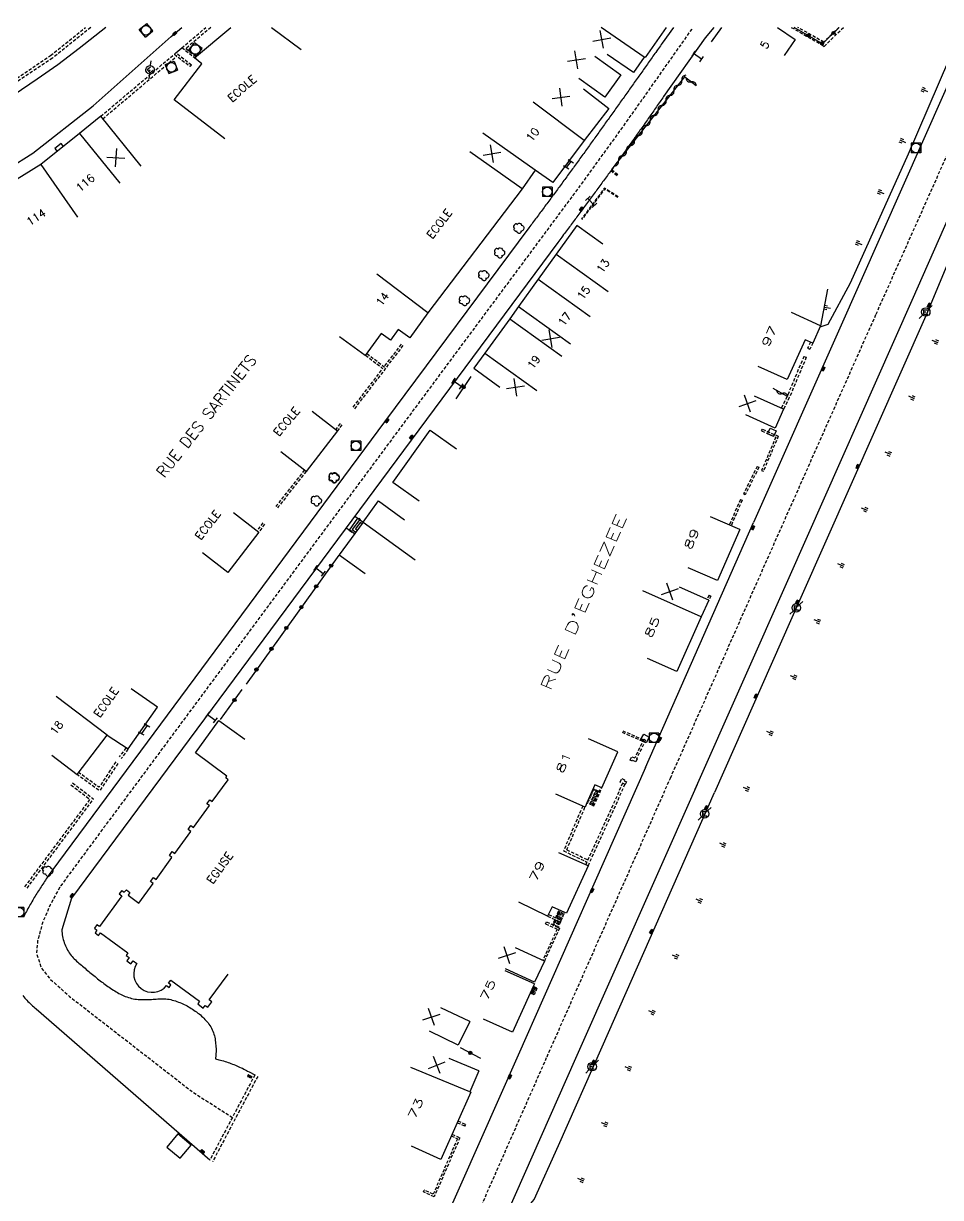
# Model space of a CAD drawing. Header units: millimetres. Extents: x 169000 to 170001, y 126000 to 127001.
# Drawn here: x 169200.6 to 169343.9, y 126817.2 to 127000.6 of the extents above; entities that cross this region are included whole.
import ezdxf
from ezdxf.enums import TextEntityAlignment as Align

# ---------------------------------------------------------------- set-up
doc = ezdxf.new("R2010")
doc.units = ezdxf.units.MM
doc.linetypes.add('DASHED', pattern=[0.75, 0.5, -0.25])
doc.layers.get('0').update_dxf_attribs({"linetype": 'CONTINUOUS'})
for name, color, linetype in [('W0001', 6, 'DASHED'), ('W0008', 7, 'CONTINUOUS'), ('W0100', 7, 'CONTINUOUS'), ('W0105', 7, 'CONTINUOUS'), ('W0112', 1, 'DASHED'), ('W0211', 2, 'CONTINUOUS'), ('W0300', 7, 'CONTINUOUS'), ('W0310', 3, 'CONTINUOUS'), ('W0322', 7, 'CONTINUOUS'), ('W0334', 7, 'CONTINUOUS'), ('W0400', 7, 'CONTINUOUS'), ('W0420', 7, 'CONTINUOUS'), ('W0471', 7, 'CONTINUOUS'), ('W0473', 7, 'CONTINUOUS'), ('W0984', 7, 'CONTINUOUS'), ('W0989', 7, 'CONTINUOUS'), ('W0991', 7, 'CONTINUOUS'), ('W1102', 7, 'CONTINUOUS'), ('W1474', 7, 'CONTINUOUS')]:
    doc.layers.add(name, color=color, linetype=linetype)
doc.styles.get("Standard").update_dxf_attribs({"font": 'romans.shx', "width": 0.85})

# ---------------------------------------------------------------- blocks, each defined once
blk = doc.blocks.new('t211o')
at = {"color": 0, "linetype": 'Continuous'}
for p, q in [((-0.29, 0.5), (-0.29, 0)), ((0, 1), (0, 0)), ((0.29, 0.5), (0.29, 0))]:
    blk.add_line(p, q, dxfattribs=at)
blk = doc.blocks.new('t322o')
at = {"color": 0, "linetype": 'Continuous'}
for radius in [0.25, 0.15]:
    blk.add_circle((0, 0), radius, dxfattribs=at)
blk = doc.blocks.new('t310o')
at = {"color": 0, "linetype": 'Continuous'}
for centre, start, end in [((-0.5, 0.38), 216.8699, 323.1304), ((0.5, -0.37), 36.8699, 143.1303)]:
    blk.add_arc(centre, 0.625, start, end, dxfattribs=at)
blk = doc.blocks.new('t991o')
at = {"color": 0, "linetype": 'Continuous'}
for p, q in [((-1, 1), (1, -1)), ((-1, -1), (1, 1))]:
    blk.add_line(p, q, dxfattribs=at)
blk = doc.blocks.new('T400')
for p, q in [((-0.15, 0.3), (0.15, 0.3)), ((-0.15, -0.25), (-0.15, 0.3)), ((-0.15, 0.15), (0.15, 0.15)), ((-0.15, 0), (0.15, 0)), ((0.15, 0.3), (0.15, -0.25)), ((-0.15, -0.15), (0.15, -0.15)), ((-0.15, -0.25), (-0.15, -0.3)), ((-0.15, -0.3), (0.15, -0.3)), ((0.15, -0.3), (0.15, -0.25))]:
    blk.add_line(p, q)
blk = doc.blocks.new('T471')
for p, q in [((-0.333334, 0.333334), (-0.333334, -0.333334)), ((-0.333334, 0.333334), (0.333334, 0.333334)), ((-0.333334, 0), (0, 0)), ((0.500001, 0.500001), (1.000002, 1.000002)), ((-0.500001, -0.500001), (-1.000002, -1.000002)), ((-0.333334, -0.333334), (0.333334, -0.333334))]:
    blk.add_line(p, q)
blk.add_ellipse((0, 0), major_axis=(0.471405, 0.471405), ratio=1, start_param=5.4977871438, end_param=11.780972451)
blk = doc.blocks.new('T420')
for p, q in [((0.75, 0.75), (-0.75, 0.75)), ((-0.75, 0.75), (-0.75, -0.75)), ((0.75, 0.75), (0.75, -0.75)), ((0.75, -0.75), (-0.75, -0.75))]:
    blk.add_line(p, q)
blk.add_ellipse((0, 0), major_axis=(-0.53, 0.53), ratio=1, start_param=3.926991, end_param=10.210176)
blk = doc.blocks.new('t112o')
at = {"color": 0, "linetype": 'Continuous'}
for p, q in [((-0.5, 0.5), (0.5, 0.5)), ((-0.5, -0.5), (-0.5, 0.5)), ((0.5, 0.5), (0.5, -0.5)), ((0.5, -0.5), (-0.5, -0.5))]:
    blk.add_line(p, q, dxfattribs=at)
blk = doc.blocks.new('t105o')
for p, q in [((-0.5, 0), (0.5, 0)), ((0.5, 0), (0.2, 0.1)), ((0.5, 0), (0.2, -0.1))]:
    blk.add_line(p, q)
blk = doc.blocks.new('T300')
for p, q in [((-0.8, 0.51), (-0.86, 0.34)), ((-0.86, 0.34), (-0.86, 0.17)), ((-0.86, 0.17), (-0.74, 0.06)), ((-0.69, 0.63), (-0.8, 0.51)), ((-0.8, -0.06), (-0.74, 0.06)), ((-0.74, 0.06), (-0.69, 0.11)), ((-0.57, 0.69), (-0.69, 0.63)), ((-0.46, 0.69), (-0.57, 0.69)), ((-0.29, 0.63), (-0.46, 0.69)), ((-0.29, 0.63), (-0.17, 0.74)), ((-0.23, 0.57), (-0.29, 0.63)), ((-0.17, 0.74), (-0.06, 0.8)), ((-0.06, 0.8), (0.06, 0.8)), ((0.06, 0.8), (0.23, 0.74)), ((0.23, 0.74), (0.34, 0.63)), ((0.34, 0.63), (0.4, 0.51)), ((0.46, 0.46), (0.34, 0.46)), ((0.4, 0.51), (0.4, 0.46)), ((0.57, 0.4), (0.46, 0.46)), ((0.57, 0.4), (0.69, 0.29)), ((0.69, 0.29), (0.74, 0.17)), ((0.74, 0.06), (0.69, -0.17)), ((0.74, 0.17), (0.74, 0.06)), ((-0.8, -0.17), (-0.8, -0.06)), ((-0.8, -0.23), (-0.8, -0.17)), ((-0.74, -0.34), (-0.8, -0.23)), ((-0.69, -0.4), (-0.74, -0.34)), ((-0.51, -0.46), (-0.69, -0.4)), ((-0.4, -0.46), (-0.51, -0.46)), ((-0.4, -0.46), (-0.34, -0.46)), ((-0.34, -0.46), (-0.34, -0.4)), ((-0.34, -0.51), (-0.34, -0.46)), ((-0.29, -0.63), (-0.34, -0.51)), ((-0.17, -0.74), (-0.29, -0.63)), ((-0.06, -0.8), (-0.17, -0.74)), ((0.06, -0.8), (-0.06, -0.8)), ((0.17, -0.74), (0.06, -0.8)), ((0.23, -0.69), (0.17, -0.74)), ((0.29, -0.46), (0.23, -0.46)), ((0.29, -0.63), (0.23, -0.69)), ((0.46, -0.4), (0.29, -0.46)), ((0.34, -0.51), (0.29, -0.63)), ((0.34, -0.51), (0.34, -0.46)), ((0.57, -0.34), (0.46, -0.4)), ((0.63, -0.29), (0.57, -0.34)), ((0.69, -0.17), (0.63, -0.29))]:
    blk.add_line(p, q)
blk = doc.blocks.new('T1474')
at = {"color": 0, "linetype": 'Continuous', "flags": 128}
for points in [[(-0.75, -0.5), (-0.75, 0.5)], [(-0.75, 0), (0.75, 0)], [(0.75, 0), (0.75, -0.5), (0.75, 0.5)]]:
    blk.add_lwpolyline(points, dxfattribs=at)

msp = doc.modelspace()

# ---------------------------------------------------------------- linework, layer by layer
at = {"layer": 'W0001', "flags": 128}
msp.add_lwpolyline([(169305.03, 126999.74), (169300.8, 126993.76), (169297.11, 126988.51), (169293.7, 126983.71), (169287.56, 126975.25), (169277.88, 126962.21), (169267.04, 126947.63), (169242.65, 126914.75), (169213.24, 126875.1), (169206.44, 126865.91), (169204.8, 126862.94), (169203.59, 126860.1), (169202.84, 126857.3), (169202.66, 126855.42), (169203.4, 126853.09), (169204.75, 126851.39), (169207.81, 126848.64), (169227.14, 126833.64), (169233.27, 126829.74)], dxfattribs=at)
at = {"layer": 'W0001'}
msp.add_lwpolyline([(169253.72, 126774.11), (169282.42, 126839.21), (169301.69, 126882.71), (169317.47, 126918.37), (169333.82, 126955.18), (169353.82, 127000)], dxfattribs=at)
at = {"layer": 'W0008'}
msp.add_line((169297.8, 126884.4), (169314.7, 126922.65), dxfattribs=at)
for points in [[(169213.5, 127000), (169209.35, 126996.72), (169205.98, 126994.15), (169202.78, 126991.89), (169189.48, 126982.92), (169182.26, 126978.06), (169178.19, 126975.43), (169158.14, 126964.1), (169150.79, 126959.99), (169141.07, 126954.84), (169140.76, 126954.69), (169133.12, 126951.06), (169122.4, 126946.52), (169115.22, 126943.92), (169104.43, 126940.37), (169087.04, 126934.62), (169067.81, 126928.28), (169067.08, 126928.03), (169065.71, 126927.58, -0.220853), (169057.8, 126929.87), (169052.55, 126935.27), (169046.29, 126942.46, 0.062659), (169031.17, 126956.9)], [(169084.14, 126906.18), (169074.49, 126915.85, -0.536577), (169076.05, 126923.88), (169094.53, 126929.83), (169105.69, 126933.39), (169116.93, 126936.97), (169125.38, 126940.05), (169134.96, 126944.46), (169145.36, 126949.59), (169146.59, 126950.23), (169185.17, 126970.53), (169194.45, 126975.54), (169202.07, 126980.34), (169211.51, 126987.75), (169223.71, 126998.57), (169225.34, 127000)], [(169274.3, 126808.21), (169276.27, 126812.01), (169276.99, 126813.2, -0.083814), (169277.56, 126813.83, 0.028413), (169278.19, 126814.38, 0.018382), (169279.63, 126815.98), (169280.39, 126816.91), (169284.2, 126825.36), (169291.05, 126840.73), (169308.57, 126880.48)]]:
    msp.add_lwpolyline(points, format="xyb", dxfattribs=at)
at = {"layer": 'W0008', "flags": 128}
for points in [[(169302.16, 127000), (169300.42, 126997.54), (169300.27, 126997.34), (169300.13, 126997.13), (169299.98, 126996.93), (169299.84, 126996.72), (169299.69, 126996.51), (169299.55, 126996.31), (169299.4, 126996.1), (169299.26, 126995.9), (169299.11, 126995.69), (169298.97, 126995.49), (169298.82, 126995.28), (169298.67, 126995.07), (169298.53, 126994.87), (169298.38, 126994.66), (169298.24, 126994.46), (169298.09, 126994.25), (169297.95, 126994.05), (169297.8, 126993.84), (169297.66, 126993.63), (169297.51, 126993.43), (169297.37, 126993.22), (169297.22, 126993.02), (169297.07, 126992.81), (169296.93, 126992.61), (169296.78, 126992.4), (169296.64, 126992.2), (169296.49, 126991.99), (169296.35, 126991.79), (169296.2, 126991.58), (169296.05, 126991.37), (169295.91, 126991.17), (169295.76, 126990.96), (169295.62, 126990.76), (169295.47, 126990.55), (169295.32, 126990.35), (169295.18, 126990.14), (169295.03, 126989.94), (169294.89, 126989.73), (169294.74, 126989.53), (169294.59, 126989.32), (169294.45, 126989.12), (169294.3, 126988.91), (169294.16, 126988.71), (169294.01, 126988.5), (169293.86, 126988.3), (169293.72, 126988.09), (169293.57, 126987.89), (169293.43, 126987.68), (169293.28, 126987.48), (169293.13, 126987.27), (169292.99, 126987.07), (169292.84, 126986.86), (169292.69, 126986.66), (169292.55, 126986.45), (169292.4, 126986.25), (169292.25, 126986.04), (169292.11, 126985.84), (169291.96, 126985.63), (169291.82, 126985.43), (169291.67, 126985.22), (169291.52, 126985.02), (169291.38, 126984.81), (169291.23, 126984.61), (169291.08, 126984.4), (169290.94, 126984.2), (169290.79, 126983.99), (169290.64, 126983.79), (169290.5, 126983.59), (169290.35, 126983.38), (169290.21, 126983.18), (169290.06, 126982.97), (169289.91, 126982.77), (169289.77, 126982.56), (169289.62, 126982.36), (169289.47, 126982.16), (169289.33, 126981.95), (169289.18, 126981.75), (169289.03, 126981.54), (169288.89, 126981.34), (169288.74, 126981.14), (169288.59, 126980.93), (169288.45, 126980.73), (169288.3, 126980.52), (169288.15, 126980.32), (169288.01, 126980.12), (169287.86, 126979.91), (169287.71, 126979.71), (169287.56, 126979.5), (169287.42, 126979.3), (169287.27, 126979.1), (169287.12, 126978.89), (169286.98, 126978.69), (169286.83, 126978.49), (169286.68, 126978.28), (169286.53, 126978.08), (169286.38, 126977.88), (169286.24, 126977.67), (169286.09, 126977.47), (169285.94, 126977.27), (169285.79, 126977.07), (169285.64, 126976.86), (169285.5, 126976.66), (169285.35, 126976.46), (169285.2, 126976.26), (169285.06, 126976.06), (169284.91, 126975.86), (169284.76, 126975.66), (169284.62, 126975.46), (169284.47, 126975.26), (169284.32, 126975.06), (169284.17, 126974.86), (169284.03, 126974.66), (169283.88, 126974.46), (169283.73, 126974.26), (169283.58, 126974.06), (169283.44, 126973.86), (169283.29, 126973.66), (169283.14, 126973.46), (169282.99, 126973.26), (169282.85, 126973.06), (169282.7, 126972.86), (169282.55, 126972.66), (169282.4, 126972.46), (169282.25, 126972.26), (169282.1, 126972.06), (169281.96, 126971.86), (169281.81, 126971.66), (169281.66, 126971.46), (169281.51, 126971.26), (169281.36, 126971.07), (169281.21, 126970.87), (169281.07, 126970.67), (169280.92, 126970.47), (169280.77, 126970.27), (169280.62, 126970.07), (169280.47, 126969.87), (169280.32, 126969.67), (169280.17, 126969.47), (169280.02, 126969.27), (169279.87, 126969.08), (169279.72, 126968.88), (169279.58, 126968.68), (169257.04, 126938.38), (169205.04, 126868.25), (169204.9, 126868.05), (169204.76, 126867.84), (169204.61, 126867.64), (169204.47, 126867.43), (169204.33, 126867.23), (169204.19, 126867.02), (169204.05, 126866.81), (169203.92, 126866.6), (169203.78, 126866.39), (169203.64, 126866.19), (169203.51, 126865.98), (169203.37, 126865.77), (169203.24, 126865.56), (169203.11, 126865.35), (169202.97, 126865.13), (169202.84, 126864.92), (169202.71, 126864.71), (169202.58, 126864.5), (169202.45, 126864.28), (169202.32, 126864.07), (169202.19, 126863.85), (169202.07, 126863.64), (169201.94, 126863.42), (169201.81, 126863.21), (169201.69, 126862.99), (169201.56, 126862.77), (169201.44, 126862.55), (169201.32, 126862.34), (169201.2, 126862.12), (169201.08, 126861.9), (169200.96, 126861.68), (169200.84, 126861.46), (169200.73, 126861.23), (169200.61, 126861.01)], [(169307.12, 126998.37), (169300.64, 126989.21), (169300.5, 126989.01), (169300.36, 126988.81), (169300.22, 126988.6), (169300.08, 126988.4), (169299.94, 126988.19), (169299.8, 126987.99), (169299.65, 126987.78), (169299.51, 126987.58), (169299.37, 126987.38), (169299.23, 126987.17), (169299.09, 126986.97), (169298.94, 126986.77), (169298.8, 126986.56), (169298.66, 126986.36), (169298.52, 126986.16), (169298.37, 126985.95), (169298.23, 126985.75), (169298.09, 126985.55), (169297.94, 126985.34), (169297.8, 126985.14), (169297.66, 126984.94), (169297.52, 126984.73), (169297.37, 126984.53), (169297.23, 126984.33), (169297.09, 126984.12), (169296.94, 126983.92), (169296.8, 126983.72), (169296.65, 126983.52), (169296.51, 126983.31), (169296.37, 126983.11), (169296.22, 126982.91), (169296.08, 126982.71), (169295.94, 126982.5), (169295.79, 126982.3), (169295.65, 126982.1), (169295.5, 126981.9), (169295.36, 126981.7), (169295.21, 126981.49), (169295.07, 126981.29), (169294.92, 126981.09), (169294.78, 126980.89), (169294.63, 126980.68), (169294.49, 126980.48), (169294.34, 126980.28), (169294.2, 126980.08), (169294.05, 126979.88), (169293.9, 126979.67), (169293.76, 126979.47), (169293.61, 126979.27), (169293.47, 126979.07), (169293.32, 126978.87), (169293.17, 126978.66), (169293.03, 126978.46), (169292.88, 126978.26), (169292.73, 126978.06), (169292.58, 126977.86), (169292.44, 126977.66), (169292.29, 126977.46), (169292.14, 126977.25), (169291.99, 126977.05), (169291.85, 126976.85), (169291.7, 126976.65), (169291.55, 126976.45), (169291.4, 126976.25), (169291.26, 126976.05), (169291.11, 126975.85), (169290.96, 126975.65), (169290.81, 126975.45), (169290.66, 126975.24), (169290.52, 126975.04), (169290.37, 126974.84), (169290.22, 126974.64), (169290.07, 126974.44), (169289.92, 126974.24), (169289.78, 126974.04), (169289.63, 126973.84), (169289.48, 126973.64), (169289.33, 126973.44), (169289.18, 126973.23), (169289.04, 126973.03), (169288.89, 126972.83), (169288.74, 126972.63), (169288.59, 126972.43), (169288.44, 126972.23), (169288.29, 126972.03), (169288.14, 126971.83), (169288, 126971.63), (169287.85, 126971.43), (169287.7, 126971.23), (169287.55, 126971.02), (169287.4, 126970.82), (169287.25, 126970.62), (169287.1, 126970.42), (169286.95, 126970.22), (169286.8, 126970.02), (169286.65, 126969.82), (169286.51, 126969.62), (169286.36, 126969.42), (169286.21, 126969.22), (169286.06, 126969.02), (169285.91, 126968.82), (169285.76, 126968.62), (169285.61, 126968.42), (169285.46, 126968.22), (169285.31, 126968.02), (169285.16, 126967.82), (169285.01, 126967.62), (169284.86, 126967.41), (169284.71, 126967.21), (169284.56, 126967.01), (169284.41, 126966.81), (169284.26, 126966.61), (169284.11, 126966.41), (169261.18, 126935.52), (169208.12, 126863.97), (169206.6, 126859.02), (169206.62, 126858.76), (169206.65, 126858.51), (169206.69, 126858.25), (169206.74, 126858), (169206.79, 126857.75), (169206.85, 126857.51), (169206.92, 126857.27), (169207, 126857.02), (169207.09, 126856.79), (169207.19, 126856.55), (169207.29, 126856.32), (169207.4, 126856.09), (169207.52, 126855.86), (169207.65, 126855.63), (169207.78, 126855.42), (169207.92, 126855.22), (169208.07, 126855.03), (169208.23, 126854.85), (169208.4, 126854.67), (169208.57, 126854.5), (169208.75, 126854.33), (169208.93, 126854.16), (169209.11, 126854), (169209.3, 126853.84), (169209.48, 126853.68), (169209.67, 126853.52), (169209.86, 126853.35), (169210.05, 126853.19), (169210.24, 126853.02), (169210.43, 126852.86), (169210.63, 126852.69), (169210.82, 126852.53), (169211.01, 126852.36), (169211.21, 126852.2), (169211.4, 126852.04), (169211.6, 126851.88), (169211.8, 126851.72), (169211.99, 126851.56), (169212.19, 126851.4), (169212.39, 126851.24), (169212.59, 126851.09), (169212.79, 126850.93), (169213, 126850.78), (169213.2, 126850.63), (169213.41, 126850.48), (169213.61, 126850.34), (169213.82, 126850.19), (169214.03, 126850.05), (169214.24, 126849.91), (169214.45, 126849.77), (169214.67, 126849.63), (169214.88, 126849.5), (169215.1, 126849.37), (169215.32, 126849.24), (169215.54, 126849.11), (169215.77, 126848.99), (169215.99, 126848.87), (169216.22, 126848.75), (169216.49, 126848.64), (169216.77, 126848.57), (169217.02, 126848.47), (169217.27, 126848.39), (169217.52, 126848.32), (169217.77, 126848.27), (169218.03, 126848.22), (169218.29, 126848.19), (169218.55, 126848.17), (169218.81, 126848.16), (169219.08, 126848.16), (169219.34, 126848.16), (169219.6, 126848.16), (169219.86, 126848.16), (169220.12, 126848.16), (169220.37, 126848.16), (169220.62, 126848.17), (169220.87, 126848.18), (169221.12, 126848.19), (169221.37, 126848.21), (169221.62, 126848.23), (169221.87, 126848.24), (169222.13, 126848.25), (169222.38, 126848.26), (169222.63, 126848.25), (169222.88, 126848.24), (169223.13, 126848.22), (169223.38, 126848.18), (169223.63, 126848.13), (169223.87, 126848.06), (169224.12, 126847.99), (169224.36, 126847.92), (169224.6, 126847.84), (169224.83, 126847.75), (169225.06, 126847.66), (169225.29, 126847.57), (169225.52, 126847.47), (169225.75, 126847.36), (169225.97, 126847.25), (169226.19, 126847.14), (169226.41, 126847.01), (169226.62, 126846.89), (169226.83, 126846.76), (169227.04, 126846.63), (169227.25, 126846.49), (169227.46, 126846.34), (169227.66, 126846.2), (169227.86, 126846.04), (169228.06, 126845.89), (169228.26, 126845.73), (169228.45, 126845.57), (169228.63, 126845.4), (169228.81, 126845.23), (169228.98, 126845.05), (169229.14, 126844.87), (169229.3, 126844.68), (169229.46, 126844.49), (169229.6, 126844.29), (169229.74, 126844.08), (169229.87, 126843.87), (169230, 126843.65), (169230.11, 126843.43), (169230.22, 126843.2), (169230.31, 126842.96), (169230.38, 126842.73), (169230.45, 126842.49), (169230.5, 126842.24), (169230.55, 126842), (169230.59, 126841.75), (169230.62, 126841.5), (169230.65, 126841.25), (169230.68, 126841), (169230.7, 126840.75), (169230.71, 126840.5), (169230.72, 126840.24), (169230.71, 126839.99), (169230.7, 126839.73), (169230.67, 126839.48), (169230.6, 126838.89), (169231.16, 126838.75), (169231.4, 126838.68), (169231.64, 126838.61), (169231.87, 126838.55), (169232.11, 126838.47), (169232.34, 126838.4), (169232.58, 126838.32), (169232.81, 126838.24), (169233.04, 126838.16), (169233.27, 126838.07), (169233.5, 126837.98), (169233.73, 126837.89), (169233.96, 126837.8), (169234.17, 126837.7), (169234.39, 126837.6), (169234.61, 126837.5), (169234.82, 126837.4), (169235.03, 126837.29), (169235.24, 126837.18), (169235.45, 126837.07), (169235.65, 126836.95), (169235.86, 126836.83), (169236.78, 126836.37)], [(169200.5, 126848.75), (169200.66, 126848.57), (169200.83, 126848.38), (169200.99, 126848.2), (169201.16, 126848.02), (169201.33, 126847.85), (169201.51, 126847.67), (169201.68, 126847.5), (169201.86, 126847.33), (169202.04, 126847.16), (169202.23, 126847), (169202.41, 126846.84), (169202.6, 126846.68), (169229.76, 126823.11)]]:
    msp.add_lwpolyline(points, dxfattribs=at)
at = {"layer": 'W0008'}
for points in [[(169308.5, 127000), (169307.12, 126998.37)], [(169347.65, 126996.93), (169328.18, 126953), (169314.7, 126922.65)], [(169305.58, 126881.02), (169320.25, 126914.09), (169339.45, 126957.37), (169354, 126990.31)], [(169308.64, 126880.54), (169322.12, 126910.98), (169341.64, 126954.98), (169355.64, 126988.6)], [(169297.8, 126884.4), (169289.93, 126866.63), (169277.91, 126839.46), (169262.95, 126805.79), (169250.12, 126776.96)], [(169257.33, 126771.26), (169268.07, 126795.35), (169274.3, 126808.21), (169273.47, 126808.61), (169286.92, 126838.96), (169305.91, 126881.8)]]:
    msp.add_lwpolyline(points, dxfattribs=at)
at = {"layer": 'W0100'}
for p, q in [((169325.16, 126953.4), (169320.6, 126955.45)), ((169319.93, 126944.98), (169315.38, 126947.04)), ((169319.38, 126940.36), (169314.82, 126942.41)), ((169318.05, 126937.42), (169313.5, 126939.48)), ((169319.38, 126940.36), (169318.05, 126937.42)), ((169312.55, 126921.56), (169307.97, 126923.56)), ((169312.55, 126921.56), (169309.06, 126913.58)), ((169309.06, 126913.58), (169304.48, 126915.58)), ((169307.69, 126910.53), (169303.13, 126912.58)), ((169302.69, 126899.39), (169298.13, 126901.43)), ((169293.46, 126886.86), (169288.88, 126888.86)), ((169290.98, 126881.2), (169293.46, 126886.86)), ((169288.36, 126878.21), (169283.78, 126880.21)), ((169288.64, 126878.86), (169288.36, 126878.21)), ((169288.84, 126869.05), (169284.25, 126871.04)), ((169282.51, 126861.15), (169278.01, 126863.33)), ((169282.01, 126854.14), (169277.48, 126856.24)), ((169280.45, 126850.59), (169275.89, 126852.65)), ((169280.48, 126850.85), (169275.95, 126852.95)), ((169282.01, 126854.14), (169280.48, 126850.85)), ((169280.45, 126850.59), (169280.26, 126850.18)), ((169279.79, 126849.14), (169277.04, 126843.03)), ((169280.26, 126850.18), (169279.79, 126849.14)), ((169270.34, 126844.7), (169265.83, 126846.87)), ((169277.04, 126843.03), (169272.48, 126845.09)), ((169268.56, 126841.01), (169264.06, 126843.18)), ((169270.34, 126844.7), (169268.56, 126841.01)), ((169271.74, 126837.01), (169267.12, 126838.92)), ((169265.81, 126823.18), (169261.25, 126825.22))]:
    msp.add_line(p, q, dxfattribs=at)
for points in [[(169232.07, 126982.6), (169224.15, 126988.7), (169228.48, 126994.32), (169227.36, 126995.23), (169233.01, 127000)], [(169239.35, 127000), (169244.02, 126996.56)], [(169308.12, 126997.72), (169309.74, 127000)], [(169318.41, 127000), (169321.17, 126998.12), (169319.46, 126995.6)], [(169218.99, 126978.32), (169212.71, 126986.11), (169209.39, 126983.43), (169203.32, 126978.56), (169195.46, 126973.76), (169189.78, 126970.58), (169176.58, 126963.67), (169173.44, 126962.02), (169165.08, 126957.64), (169160.77, 126955.56), (169160.72, 126955.59), (169159.59, 126954.85), (169159.48, 126955.05), (169156.4, 126953.07)], [(169325.16, 126953.4), (169323.95, 126950.69), (169322.75, 126951.2), (169319.93, 126944.98)], [(169307.69, 126910.53), (169306.51, 126907.9), (169302.69, 126899.39)], [(169290.98, 126881.2), (169289.88, 126881.68), (169288.64, 126878.86)], [(169288.84, 126869.05), (169285.45, 126861.64), (169285.19, 126861.75)], [(169285.19, 126861.75), (169283.22, 126862.62), (169282.51, 126861.15)], [(169271.74, 126837.01), (169270.38, 126833.71), (169270.51, 126833.65), (169268.37, 126828.91), (169265.81, 126823.18)]]:
    msp.add_lwpolyline(points, dxfattribs=at)
at = {"layer": 'W0100', "flags": 128}
for points in [[(169301.02, 127000), (169297.76, 126995.31), (169297.59, 126995.35), (169295.91, 126992.93), (169291.8, 126995.78)], [(169289.9, 126995.51), (169293.95, 126992.59), (169291.44, 126989.09), (169287.38, 126992.01)], [(169288.12, 126990.38), (169292.09, 126987.34), (169288.24, 126982.31), (169283.3, 126975.76), (169280.58, 126977.68), (169278.53, 126974.77), (169263.79, 126955.39), (169260.96, 126951.49), (169259.16, 126952.79), (169257.95, 126951.12), (169257.95, 126951.12), (169256.51, 126952.17), (169254.03, 126948.74), (169249.98, 126951.67)], [(169286.13, 126979.05), (169285.41, 126978.11)], [(169291.14, 126966.16), (169287.07, 126969.07), (169283.85, 126964.56), (169281.06, 126960.68), (169277.95, 126956.38), (169276.61, 126954.49), (169272.72, 126949.11), (169270.99, 126946.76), (169275.02, 126943.79)], [(169245.72, 126940.04), (169249.67, 126936.97), (169244.77, 126930.64), (169240.81, 126933.7)], [(169262.42, 126926), (169258.35, 126928.91), (169264.18, 126937.06), (169268.25, 126934.16)], [(169252.35, 126920.87), (169251.55, 126921.46), (169252.87, 126923.34), (169253.71, 126922.72), (169256.11, 126926.02), (169260.15, 126923.08)], [(169233.45, 126924.21), (169237.41, 126921.16), (169232.55, 126914.85), (169228.59, 126917.9)], [(169253.71, 126922.72), (169249.97, 126917.63), (169254, 126914.67)], [(169253.15, 126923.12), (169252, 126921.56), (169252.56, 126921.15)], [(169253.24, 126922.68), (169252.5, 126921.66), (169252.78, 126921.45)], [(169253.21, 126922.72), (169253.54, 126922.49)], [(169205.03, 126886.33), (169209, 126883.29), (169213.7, 126889.43), (169216.98, 126887.32), (169221.54, 126893.79), (169217.45, 126896.67)], [(169215.99, 126865.16), (169216.38, 126864.89), (169216.7, 126865.28), (169217.25, 126864.87), (169216.96, 126864.46), (169218.67, 126863.22), (169220.88, 126866.27), (169220.49, 126866.58), (169220.93, 126867.21), (169221.34, 126866.91), (169223.81, 126870.33), (169223.43, 126870.64), (169223.86, 126871.26), (169224.27, 126870.97), (169226.75, 126874.38), (169226.36, 126874.69), (169226.79, 126875.31), (169227.2, 126875.02), (169229.67, 126878.43), (169229.28, 126878.73), (169229.72, 126879.35), (169230.13, 126879.06), (169232.59, 126882.46), (169232.22, 126882.78), (169232.38, 126883.01), (169227.48, 126886.66), (169231.14, 126891.72), (169235.19, 126888.8)], [(169219.93, 126890.94), (169219.05, 126889.68)], [(169229.02, 126847.23), (169229.42, 126846.93), (169230.06, 126847.81), (169229.66, 126848.1), (169232.62, 126852.13)]]:
    msp.add_lwpolyline(points, dxfattribs=at)
msp.add_lwpolyline([(169215.99, 126865.16), (169215.59, 126864.63), (169215.99, 126864.33), (169212.49, 126859.53), (169212.1, 126859.82), (169211.7, 126859.27), (169212.08, 126858.98), (169211.8, 126858.56), (169212.36, 126858.16), (169212.66, 126858.57), (169216.93, 126855.43), (169216.65, 126855.04), (169217.13, 126854.69), (169216.78, 126854.2), (169217.42, 126853.73), (169217.77, 126854.21), (169218.34, 126853.79, 0.951487), (169222.99, 126850.33), (169223.39, 126850.03), (169223.67, 126850.42), (169223.28, 126850.71), (169223.63, 126851.18), (169228.14, 126847.87), (169227.84, 126847.47), (169228.7, 126846.81), (169229, 126847.21)], format="xyb", dxfattribs=at)
at = {"layer": 'W0112'}
for p, q in [((169212.71, 126986.11), (169224.2, 126995.82)), ((169213.02, 126985.72), (169224.6, 126995.51)), ((169227.53, 126995.09), (169225.36, 126996.8)), ((169323.58, 126950.85), (169323.12, 126949.91)), ((169323.12, 126949.91), (169323.47, 126949.74)), ((169323.95, 126950.69), (169323.47, 126949.74)), ((169322.55, 126948.61), (169322.92, 126948.46)), ((169315.95, 126936.96), (169316.07, 126937.24)), ((169315.25, 126931.43), (169313.12, 126927.13)), ((169315.52, 126931.3), (169313.39, 126927)), ((169315.25, 126931.43), (169315.52, 126931.3)), ((169315.95, 126930.79), (169316.22, 126930.68)), ((169312.62, 126926.25), (169310.91, 126922.27)), ((169312.9, 126926.13), (169311.18, 126922.15)), ((169312.62, 126926.25), (169312.9, 126926.13)), ((169313.39, 126927), (169313.12, 126927.13)), ((169307.73, 126911.3), (169307.42, 126910.66)), ((169308, 126911.17), (169307.69, 126910.53)), ((169307.73, 126911.3), (169308, 126911.17)), ((169294.14, 126889.9), (169297.38, 126888.49)), ((169294.24, 126890.13), (169297.49, 126888.72)), ((169297.53, 126888.8), (169296.14, 126885.88)), ((169297.8, 126888.67), (169296.42, 126885.76)), ((169297.53, 126888.8), (169297.8, 126888.67)), ((169294.23, 126881.93), (169288.47, 126869.21)), ((169294.59, 126881.76), (169288.84, 126869.05)), ((169289.1, 126878.66), (169290.07, 126880.86)), ((169290.04, 126879.56), (169289.12, 126879.96)), ((169290.14, 126879.78), (169289.22, 126880.18)), ((169290.23, 126880), (169289.32, 126880.4)), ((169290.33, 126880.22), (169289.41, 126880.62)), ((169290.07, 126880.86), (169289.51, 126880.84)), ((169290.43, 126880.44), (169289.51, 126880.84)), ((169289.55, 126878.46), (169290.8, 126881.28)), ((169290.53, 126880.66), (169289.6, 126881.06)), ((169289.74, 126878.38), (169290.98, 126881.2)), ((169290.07, 126880.86), (169290.43, 126880.44)), ((169287.99, 126878.37), (169284.99, 126871.36)), ((169285.49, 126871.51), (169288.36, 126878.21)), ((169289.55, 126878.46), (169288.64, 126878.86)), ((169289.65, 126878.68), (169288.74, 126879.08)), ((169289.75, 126878.9), (169288.84, 126879.3)), ((169289.85, 126879.12), (169288.93, 126879.52)), ((169289.94, 126879.34), (169289.03, 126879.74)), ((169289.55, 126878.46), (169289.74, 126878.38)), ((169284.99, 126871.36), (169288.65, 126869.61)), ((169285.49, 126871.51), (169288.82, 126869.97)), ((169283.77, 126860.91), (169284.31, 126862.14)), ((169283.99, 126860.81), (169284.53, 126862.04)), ((169284.04, 126861.52), (169283.99, 126860.81)), ((169284.04, 126861.52), (169284.53, 126862.04)), ((169284.04, 126861.52), (169284.92, 126861.13)), ((169284.21, 126860.71), (169284.75, 126861.94)), ((169284.43, 126860.61), (169284.97, 126861.85)), ((169284.65, 126860.51), (169285.19, 126861.75)), ((169282.2, 126859.99), (169282.33, 126860.26)), ((169282.33, 126860.26), (169284.14, 126859.42)), ((169282.51, 126861.15), (169284.53, 126860.24)), ((169282.64, 126861.42), (169284.65, 126860.51)), ((169283.65, 126860.63), (169283.27, 126859.82)), ((169283.46, 126860.23), (169283.87, 126860.54)), ((169284.34, 126859.83), (169283.46, 126860.23)), ((169283.46, 126860.23), (169283.49, 126859.72)), ((169283.87, 126860.54), (169283.49, 126859.72)), ((169284.09, 126860.44), (169283.71, 126859.62)), ((169284.31, 126860.34), (169283.93, 126859.52)), ((169284.53, 126860.24), (169284.14, 126859.42)), ((169284.53, 126860.24), (169284.65, 126860.51)), ((169280.39, 126848.88), (169279.79, 126849.14)), ((169280.46, 126850.09), (169279.99, 126849.05)), ((169280.62, 126849.39), (169280.03, 126849.66)), ((169280.19, 126848.97), (169280.65, 126850)), ((169280.85, 126849.91), (169280.26, 126850.18)), ((169280.85, 126849.91), (169280.39, 126848.88)), ((169268.37, 126828.91), (169269.6, 126828.35)), ((169268.5, 126829.19), (169269.72, 126828.62)), ((169269.6, 126828.35), (169269.72, 126828.62)), ((169263.12, 126818.11), (169263.25, 126818.38))]:
    msp.add_line(p, q, dxfattribs=at)
for points in [[(169211.13, 127000), (169205.15, 126995.2), (169188.62, 126984.13), (169188.55, 126984.2), (169180.13, 126978.44), (169179.84, 126978.85), (169188.27, 126984.61), (169188.35, 126984.55)], [(169188.35, 126984.55), (169204.86, 126995.6), (169210.33, 127000)], [(169227.53, 126995.09), (169225.36, 126996.8), (169229.14, 127000)], [(169229.91, 127000), (169226, 126996.68), (169227.59, 126995.42)], [(169320.58, 127000), (169325.47, 126997.23), (169325.7, 126997.03), (169328.74, 127000)], [(169328.03, 127000), (169325.66, 126997.69), (169321.6, 127000)], [(169322.55, 126948.61), (169319.91, 126942.32), (169319.02, 126940.53)], [(169322.92, 126948.46), (169320.27, 126942.16), (169319.38, 126940.36)], [(169315.95, 126936.96), (169318.16, 126935.99), (169315.95, 126930.79)], [(169316.07, 126937.24), (169318.55, 126936.14), (169316.22, 126930.68)], [(169296.49, 126885.73), (169296.29, 126885.29), (169295.83, 126885.51), (169295.76, 126885.37), (169295.42, 126885.53), (169295.67, 126886.08), (169296.49, 126885.73)], [(169294.1, 126882.68), (169294.52, 126882.47), (169294.45, 126882.33), (169294.84, 126882.14), (169294.64, 126881.74), (169293.83, 126882.11), (169294.1, 126882.68)], [(169282.2, 126859.99), (169283.99, 126859.16), (169281.74, 126854.27)], [(169284.14, 126859.42), (169284.38, 126859.3), (169282.01, 126854.14)], [(169280.03, 126849.66), (169280.05, 126849.1), (169280.46, 126850.01), (169280.03, 126849.66)], [(169267.57, 126827.11), (169268.81, 126826.56), (169264.79, 126817.33), (169263.12, 126818.11)], [(169267.44, 126826.83), (169268.42, 126826.41), (169264.64, 126817.73), (169263.25, 126818.38)]]:
    msp.add_lwpolyline(points, dxfattribs=at)
msp.add_lwpolyline([(169224.2, 126995.82), (169226.62, 126993.93), (169226.85, 126994.12), (169224.43, 126996.01)], close=True, dxfattribs=at)
at = {"layer": 'W0112', "flags": 128}
for points in [[(169292.38, 126977.63), (169293.5, 126976.76)], [(169292.5, 126977.78), (169293.62, 126976.91)], [(169293.53, 126973.53), (169291.39, 126974.88), (169287.78, 126970.05)], [(169293.48, 126973.44), (169291.41, 126974.75), (169287.86, 126969.99)], [(169259.64, 126950.51), (169256.93, 126946.99)], [(169259.91, 126950.3), (169257.2, 126946.78)], [(169254.07, 126948.8), (169256.74, 126946.72), (169252.03, 126940.6), (169251.98, 126940.53)], [(169254.28, 126949.07), (169257.22, 126946.78), (169252.3, 126940.39), (169252.25, 126940.32)], [(169250.1, 126938.12), (169249.4, 126937.18)], [(169250.37, 126937.92), (169249.67, 126936.97)], [(169244.5, 126930.85), (169240.16, 126925.3), (169239.93, 126925)], [(169244.77, 126930.64), (169240.43, 126925.09), (169240.2, 126924.79)], [(169238.02, 126922.59), (169237.12, 126921.4)], [(169238.29, 126922.38), (169237.39, 126921.19)], [(169216.63, 126887.47), (169215.59, 126886.03)], [(169216.95, 126887.24), (169215.91, 126885.79)], [(169215.36, 126885.03), (169212.6, 126880.84), (169212.43, 126880.8), (169209, 126883.29)], [(169215.03, 126885.25), (169212.42, 126881.3), (169209.24, 126883.61)], [(169208.29, 126881.99), (169211.54, 126879.49), (169201.07, 126865.45)], [(169208.05, 126881.68), (169210.99, 126879.42), (169200.75, 126865.69)], [(169236.78, 126836.37), (169229.72, 126823.05)], [(169237.22, 126836.14), (169230.16, 126822.81)]]:
    msp.add_lwpolyline(points, dxfattribs=at)
at = {"layer": 'W0211'}
msp.add_line((169326.24, 126959.09), (169325.16, 126953.4), dxfattribs=at)
msp.add_lwpolyline([(169345.15, 126994.83), (169338.84, 126980.2), (169329.77, 126960.02), (169326.27, 126953.58), (169325.05, 126953.15)], dxfattribs=at)
at = {"layer": 'W0310', "flags": 128}
msp.add_lwpolyline([(169305.73, 126990.88), (169303.91, 126992.28), (169292.49, 126977.78)], dxfattribs=at)
at = {"layer": 'W0310'}
msp.add_lwpolyline([(169317.68, 126943.62), (169319.96, 126942.38), (169320.32, 126943.06)], dxfattribs=at)
at = {"layer": 'W0322'}
msp.add_line((169268.83, 126840.66), (169272.03, 126838.97), dxfattribs=at)
msp.add_lwpolyline([(169328.07, 127000), (169325.46, 126997.44), (169321.04, 127000)], dxfattribs=at)
at = {"layer": 'W0322', "flags": 128}
for points in [[(169270.49, 126945.47), (169268.19, 126941.98)], [(169249.87, 126917.55), (169235.39, 126897.43)], [(169234.76, 126896.55), (169231.35, 126891.89)]]:
    msp.add_lwpolyline(points, dxfattribs=at)
at = {"layer": 'W0334'}
msp.add_line((169224.43, 126996.01), (169225.36, 126996.8), dxfattribs=at)
msp.add_lwpolyline([(169206.87, 126981.41), (169206.51, 126981.86), (169205.51, 126981.07), (169205.88, 126980.61)], dxfattribs=at)
at = {"layer": 'W0473', "flags": 128}
msp.add_lwpolyline([(169224.75, 126827.15), (169223.03, 126825.07), (169225.1, 126823.35), (169226.82, 126825.42)], close=True, dxfattribs=at)
at = {"layer": 'W1102'}
for p, q in [((169209.39, 126983.43), (169215.67, 126975.65)), ((169203.32, 126978.56), (169209.07, 126970.35)), ((169306.51, 126907.9), (169297.38, 126911.99)), ((169270.38, 126833.71), (169261.14, 126837.53))]:
    msp.add_line(p, q, dxfattribs=at)
at = {"layer": 'W1102', "flags": 128}
for points in [[(169297.59, 126995.35), (169290.87, 127000)], [(169288.24, 126982.31), (169280.26, 126988.33)], [(169280.58, 126977.68), (169272.41, 126983.45)], [(169278.53, 126974.77), (169270.36, 126980.54)], [(169283.85, 126964.56), (169291.99, 126958.75)], [(169263.79, 126955.39), (169255.83, 126961.44)], [(169281.06, 126960.68), (169289.17, 126954.83)], [(169277.95, 126956.38), (169286.09, 126950.57)], [(169276.61, 126954.49), (169284.72, 126948.65)], [(169272.72, 126949.11), (169280.84, 126943.26)], [(169253.71, 126922.72), (169261.8, 126916.84)], [(169213.7, 126889.43), (169205.75, 126895.5)]]:
    msp.add_lwpolyline(points, dxfattribs=at)

# ---------------------------------------------------------------- block references
at = {"layer": 'W0105'}
for p, rotation in [((169286.13, 126979.05), 149.6301938830971), ((169285.41, 126978.11), 145.2558760346597), ((169252.87, 126923.34), 328.6677522508884), ((169251.55, 126921.46), 322.6400497718548), ((169219.93, 126890.94), 148.5163106855789), ((169219.05, 126889.68), 149.7327248153373)]:
    msp.add_blockref('t105o', p, dxfattribs=dict(at, rotation=rotation))
at = {"layer": 'W0112'}
for p, rotation in [((169317.54, 126936.75), 65.43973189165602), ((169297.72, 126888.92), 61.05461384072443)]:
    msp.add_blockref('t112o', p, dxfattribs=dict(at, rotation=rotation))
at = {"layer": 'W0211'}
for p, rotation in [((169340.99, 126990.33), 246.7860423181027), ((169337.57, 126982.36), 246.7860423181027), ((169334.15, 126974.38), 246.7860423181027), ((169330.73, 126966.41), 246.7860423181027), ((169325.7, 126956.25), 259.2845986501199), ((169343.48, 126950.77), 67.07875872640564), ((169339.79, 126942.04), 67.07875872640564), ((169336.1, 126933.31), 67.07875872640564), ((169332.41, 126924.58), 67.07875872640564), ((169328.72, 126915.85), 67.07875872640564), ((169325.03, 126907.12), 67.07875872640564), ((169321.34, 126898.39), 67.07875872640564), ((169317.65, 126889.66), 67.07875872640564), ((169313.96, 126880.94), 67.07875872640564), ((169310.26, 126872.21), 67.07875872640564), ((169306.57, 126863.48), 67.07875872640564), ((169302.88, 126854.75), 67.07875872640564), ((169299.19, 126846.02), 67.07875872640564), ((169295.5, 126837.29), 67.07875872640564), ((169291.81, 126828.56), 67.07875872640564), ((169288.12, 126819.83), 67.07875872640564)]:
    msp.add_blockref('t211o', p, dxfattribs=dict(at, rotation=rotation))
at = {"layer": 'W0300'}
for p in [(169278.06, 126968.6), (169275.06, 126964.75), (169272.59, 126961.21), (169269.57, 126957.28), (169249.18, 126929.58), (169249.22, 126929.68), (169246.43, 126926.02), (169204.48, 126868.18)]:
    msp.add_blockref('T300', p, dxfattribs=at)
at = {"layer": 'W0310'}
for p, rotation in [((169303.48, 126991.73), 231.7873188768203), ((169304.94, 126991.49), 142.452434223559), ((169302.24, 126990.16), 231.7873188768203), ((169301, 126988.59), 231.7873188768203), ((169298.53, 126985.45), 231.7873188768203), ((169299.76, 126987.02), 231.7873188768203), ((169297.29, 126983.88), 231.7873188768203), ((169296.05, 126982.31), 231.7873188768203), ((169294.82, 126980.73), 231.7873188768203), ((169293.58, 126979.16), 231.7873188768203), ((169319.16, 126942.82), 151.5815995906149)]:
    msp.add_blockref('t310o', p, dxfattribs=dict(at, rotation=rotation))
at = {"layer": 'W0322'}
for p, rotation in [((169323.2, 126998.75), 149.9138078502233), ((169327.17, 126999.12), 224.4241031763004), ((169325.37, 126997.49), 149.9138078502233), ((169269.39, 126943.8), 236.538726165139), ((169248.7, 126915.92), 234.2635739564), ((169246.36, 126912.68), 234.2635739564), ((169244.03, 126909.43), 234.2635739564), ((169241.69, 126906.18), 234.2635739564), ((169239.36, 126902.94), 234.2635739564), ((169237.02, 126899.69), 234.2635739564), ((169233.58, 126894.93), 233.8785684264447), ((169270.43, 126839.81), 242.2318839154025)]:
    msp.add_blockref('t322o', p, dxfattribs=dict(at, rotation=rotation))
at = {"layer": 'W0400'}
for p, rotation in [((169224.27, 126999.06), 131.3843567056066), ((169287.78, 126971.6), 143.4747608697309), ((169287.79, 126971.6), 143.4747608675719), ((169342.08, 126956.56), 154.9183972126873), ((169325.56, 126946.67), 338.0721054671136), ((169257.43, 126938.58), 323.353796259596), ((169261.24, 126935.96), 143.4142363064788), ((169330.94, 126931.39), 160.8418377892458), ((169314.6, 126921.86), 337.8801498306796), ((169321.51, 126910.18), 158.2093462793395), ((169315.03, 126895.5), 155.5844226190336), ((169300.01, 126888.83), 333.9838410978891), ((169307.27, 126878.04), 153.4577475983017), ((169289.48, 126865.21), 332.1661228540736), ((169208.21, 126864.35), 143.4401757034381), ((169298.72, 126858.73), 150.013310520621), ((169289.64, 126838.32), 156.4041546024618), ((169235.95, 126836.12), 243.4478904543941), ((169276.6, 126836.11), 337.2756234476201), ((169228.6, 126824.41), 49.04680419986747)]:
    msp.add_blockref('T400', p, dxfattribs=dict(at, rotation=rotation))
at = {"layer": 'W0420'}
for p, rotation in [((169219.78, 126999.55), 219.2983567056066), ((169227.48, 126996.54), 233.6222567056066), ((169223.74, 126993.76), 111.6968567056066)]:
    msp.add_blockref('T420', p, dxfattribs=dict(at, rotation=rotation))
for p in [(169340.06, 126981.17), (169282.45, 126974.31), (169252.56, 126934.63), (169299.14, 126889.02), (169199.95, 126861.79)]:
    msp.add_blockref('T420', p, dxfattribs=at)
at = {"layer": 'W0471', "rotation": 38.11845670560661}
msp.add_blockref('T471', (169220.4, 126993.37), dxfattribs=at)
at = {"layer": 'W0471'}
for p in [(169341.58, 126955.54), (169321.36, 126909.33), (169307.04, 126877.16), (169289.46, 126837.66)]:
    msp.add_blockref('T471', p, dxfattribs=at)
at = {"layer": 'W0991'}
for p, rotation in [((169290.99, 126998.12), 55.31369683816872), ((169287.01, 126994.93), 54.25544486172461), ((169284.6, 126989.08), 52.60312101489841), ((169215.05, 126979.65), 311.4629815770823), ((169273.83, 126980.26), 54.78045427175581), ((169282.98, 126951.37), 54.4808561186132), ((169277.5, 126943.78), 53.62937046528686), ((169313.75, 126941.23), 64.7344379065385), ((169301.62, 126911.87), 64.71203488606088), ((169276.18, 126855.05), 62.77767067159984), ((169264.37, 126845.41), 63.86093867396389), ((169265.2, 126837.91), 66.26705722420849)]:
    msp.add_blockref('t991o', p, dxfattribs=dict(at, rotation=rotation))
at = {"layer": 'W1474'}
for p, rotation in [((169305.93, 126995.46), 144.7399167937334), ((169289.32, 126972.74), 133.9499976271523), ((169268.38, 126944.34), 143.4142363090582), ((169246.84, 126915.11), 143.4401757021645), ((169229.98, 126892.19), 143.4401757034011)]:
    msp.add_blockref('T1474', p, dxfattribs=dict(at, rotation=rotation))

# ---------------------------------------------------------------- texts
at = {"layer": 'W0984'}
for s, rotation, p in [('ECOLE', 41.6356, (169234.76, 126990.45)), ('ECOLE', 52.7546, (169265.59, 126969.32)), ('ECOLE', 49.7869, (169241.74, 126938.43)), ('ECOLE', 52.4135, (169229.43, 126922.28)), ('ECOLE', 54.7948, (169213.54, 126894.59)), ('EGLISE', 54.0994, (169231.3, 126868.74))]:
    msp.add_text(s, height=1.25, rotation=rotation, dxfattribs=at).set_placement(p, align=Align.MIDDLE)
at = {"layer": 'W0989'}
msp.add_text('RUE DES SARTINETS', height=1.75, rotation=51.792, dxfattribs=at).set_placement((169229.2, 126939.29), align=Align.MIDDLE)
at = {"layer": 'W0989', "width": 1.6}
msp.add_text("RUE D'EGHEZEE", height=1.75, rotation=66.2157, dxfattribs=at).set_placement((169288.11, 126910.19), align=Align.MIDDLE)
at = {"layer": 'W0991'}
for s, rotation, p in [('5', 60.189, (169316.43, 126997.28)), ('10', 52.9498, (169280.18, 126983.25)), ('116', 40.4257, (169210.28, 126975.72)), ('114', 33.3404, (169202.61, 126970.33)), ('13', 54.4762, (169291.16, 126962.75)), ('15', 54.27, (169288.14, 126958.54)), ('14', 54.0504, (169256.71, 126957.55)), ('17', 54.164, (169285.18, 126954.43)), ('19', 54.2194, (169280.35, 126947.71)), ('18', 52.5807, (169205.79, 126890.61))]:
    msp.add_text(s, height=1.25, rotation=rotation, dxfattribs=at).set_placement(p, align=Align.MIDDLE)
at = {"layer": 'W0991', "width": 1.6}
for s, rotation, p in [('97', 65.6649, (169317.15, 126951.76)), ('89', 66.384, (169305.02, 126920.1)), ('85', 65.8584, (169298.85, 126906.32)), ('81', 66.3957, (169285.01, 126885.17)), ('79', 65.4381, (169280.88, 126868.2)), ('75', 65.7189, (169273.2, 126849.65)), ('73', 65.8332, (169261.9, 126831.13))]:
    msp.add_text(s, height=1.25, rotation=rotation, dxfattribs=at).set_placement(p, align=Align.MIDDLE)

doc.saveas('drawing.dxf')
